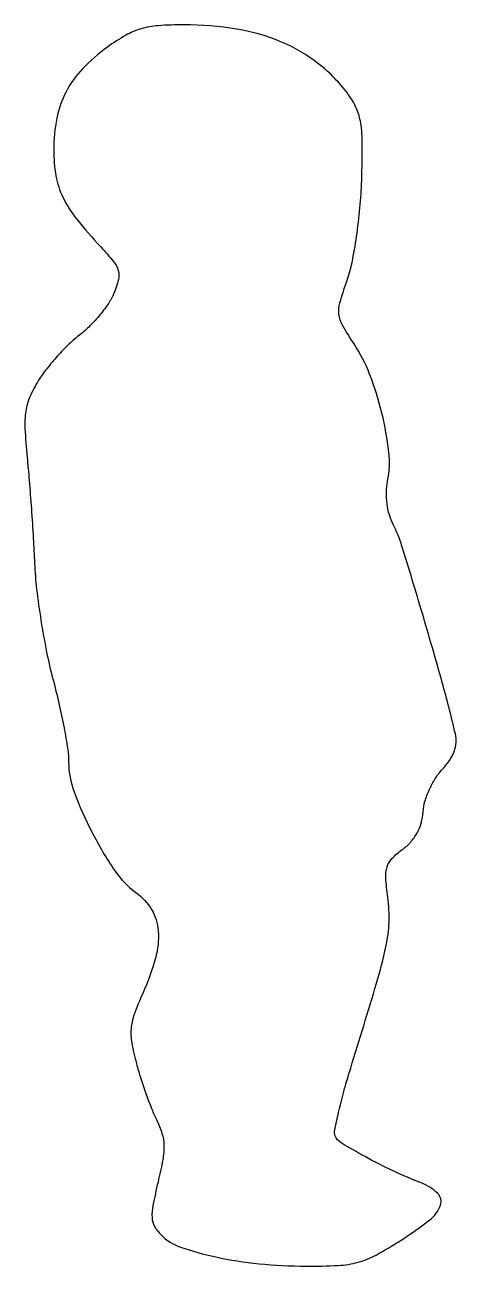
# Model space of a CAD drawing. Extents: x 0 to 58, y 0 to 166.
import ezdxf

# ---------------------------------------------------------------- set-up
doc = ezdxf.new("R2010")
doc.units = 0

msp = doc.modelspace()

# ---------------------------------------------------------------- linework, layer by layer
msp.add_lwpolyline([(11.185914, 163.019716, 0.045033), (7.86074, 160.121401, 0.070674), (5.652897, 157.046773, 0.071976), (4.413982, 153.521358, 0.048598), (4, 149.272166, 0.043872), (4.30655, 145.785197, 0.069244), (5.231565, 142.933276, 0.055822), (7.059825, 140.039305, 0.019401), (10.294854, 136.304101, -0.017067), (12.016937, 134.334412, -0.103032), (12.639411, 133.135707, -0.132192), (12.652376, 131.930746, -0.035164), (12.038246, 130.092334, -0.049038), (11.32429, 128.756049, -0.024863), (10.186694, 127.223059, -0.024433), (8.844251, 125.743903, -0.033351), (7.489307, 124.559642, 0.02882), (6.065259, 123.337544, 0.017168), (4.51027, 121.732668, 0.017156), (3.065876, 120.021194, 0.028279), (1.981559, 118.470162, 0.03443), (0.821183, 116.266855, 0.066855), (0.267913, 114.36002, 0.049886), (0.15328, 112.031841, 0.012202), (0.440893, 108.198752, -0.004695), (0.720737, 105.094559, -0.00253), (1.010281, 101.264633, -0.002519), (1.265941, 97.358511, -0.003959), (1.442092, 94, 0.018152), (1.720904, 90.556079, 0.010011), (2.298276, 86.371238, 0.00997), (3.054302, 82.146105, 0.015759), (3.887966, 78.561663, -0.008985), (4.696461, 75.287105, -0.009212), (5.37959, 72.012557, -0.009008), (5.868373, 69.151903, -0.037822), (6, 67.414287, 0.08994), (6.718326, 63.45323, 0.029496), (9.133273, 58.012952, 0.029509), (12.172703, 52.893178, 0.089556), (14.990788, 50.006559, -0.104689), (17.095561, 47.717144, -0.11737), (17.981963, 44.862913, -0.086106), (17.600167, 41.217296, -0.035098), (15.902275, 36.511982, 0.017848), (14.770247, 33.684155, 0.063909), (14.351149, 31.787243, 0.06732), (14.435562, 29.897397, 0.021262), (15.057936, 27.134863, 0.011394), (15.644706, 25.146038, 0.008754), (16.372478, 23.001668, 0.008866), (17.124117, 21.019384, 0.020742), (17.7729, 19.572943, -0.042142), (18.478964, 17.799428, -0.068523), (18.733321, 16.201094, -0.050444), (18.579168, 14.273902, -0.013707), (17.946966, 11.278931, 0.010246), (17.265823, 8.15912, 0.062991), (17.153204, 6.521167, 0.113136), (17.489879, 5.361192, 0.069513), (18.350924, 4.220504, 0.113543), (20.939176, 2.600392, 0.030214), (25.657275, 1.28062, 0.0284), (31.458735, 0.370797, 0.023233), (37.730583, 0.04237, 0.01412), (42.043947, 0.138914, 0.054164), (44.69153, 0.563027, 0.05789), (47.097709, 1.531661, 0.017685), (50.480583, 3.530729, 0.024009), (54.279416, 6.226177, 0.139837), (55.706185, 8.192055, 0.296178), (55.342286, 9.77505, 0.09931), (53.25, 11.119026, -0.015983), (49.372854, 12.781024, -0.016187), (45.626414, 14.680812, -0.011163), (42.454277, 16.513942, -0.166017), (41.644319, 17.484506, -0.141474), (41.581654, 18.217154, -0.007235), (42.084238, 20.572475, -0.011062), (42.792699, 23.384272, -0.007758), (43.709143, 26.518571, 0.00202), (47.171959, 37.87613, 0.019545), (48.432386, 42.75508, 0.044787), (48.841493, 46.031698, 0.042755), (48.671327, 49.381282, -0.017868), (48.407897, 51.994065, -0.090578), (48.576503, 53.442153, -0.119814), (49.223871, 54.534308, -0.041943), (50.61357, 55.73704, 0.051881), (51.734802, 56.747, 0.057639), (52.579577, 57.933458, 0.057501), (53.132704, 59.284, 0.051226), (53.391629, 60.779087, -0.05494), (53.644269, 62.176249, -0.033511), (54.228695, 63.749606, -0.033293), (55.027379, 65.249827, -0.049644), (55.932186, 66.427816, 0.037725), (56.929123, 67.663735, 0.061592), (57.550526, 68.856377, 0.071379), (57.806057, 70.027728, 0.075766), (57.713369, 71.198933, 0.010307), (55.948593, 78.086447, 0.004333), (53.304688, 87.277004, 0.002573), (50.569036, 96.31471, 0.044099), (49.40084, 99.179328, -0.048601), (48.879791, 100.490598, -0.038337), (48.569516, 101.986878, -0.037827), (48.488524, 103.536685, -0.043525), (48.651649, 105.008244, 0.077978), (48.813207, 108.875228, 0.031661), (47.881492, 114.078455, 0.031685), (46.242046, 119.307199, 0.055026), (44.155068, 123.344182, -0.016936), (42.606121, 125.852534, -0.103507), (42.139829, 127.293069, -0.097703), (42.276013, 128.836311, -0.014284), (43.244062, 131.844182, 0.036025), (43.897781, 134.225521, 0.013001), (44.491694, 137.687522, 0.012817), (44.947864, 141.52675, 0.014873), (45.179073, 145.198445, 0.00799), (45.263101, 150.093433, 0.038861), (45.051167, 152.858448, 0.064991), (44.47563, 154.830343, 0.056027), (43.391795, 156.698445, 0.067238), (39.415536, 160.78328, 0.066264), (34.479252, 163.690525, 0.059644), (28.494114, 165.416606, 0.0402), (21.400038, 165.994423, 0.018022), (17.975877, 165.874097, 0.053107), (15.659784, 165.459142, 0.059206), (13.624643, 164.594688, 0.026748)], format="xyb", close=True)

doc.saveas('drawing.dxf')
